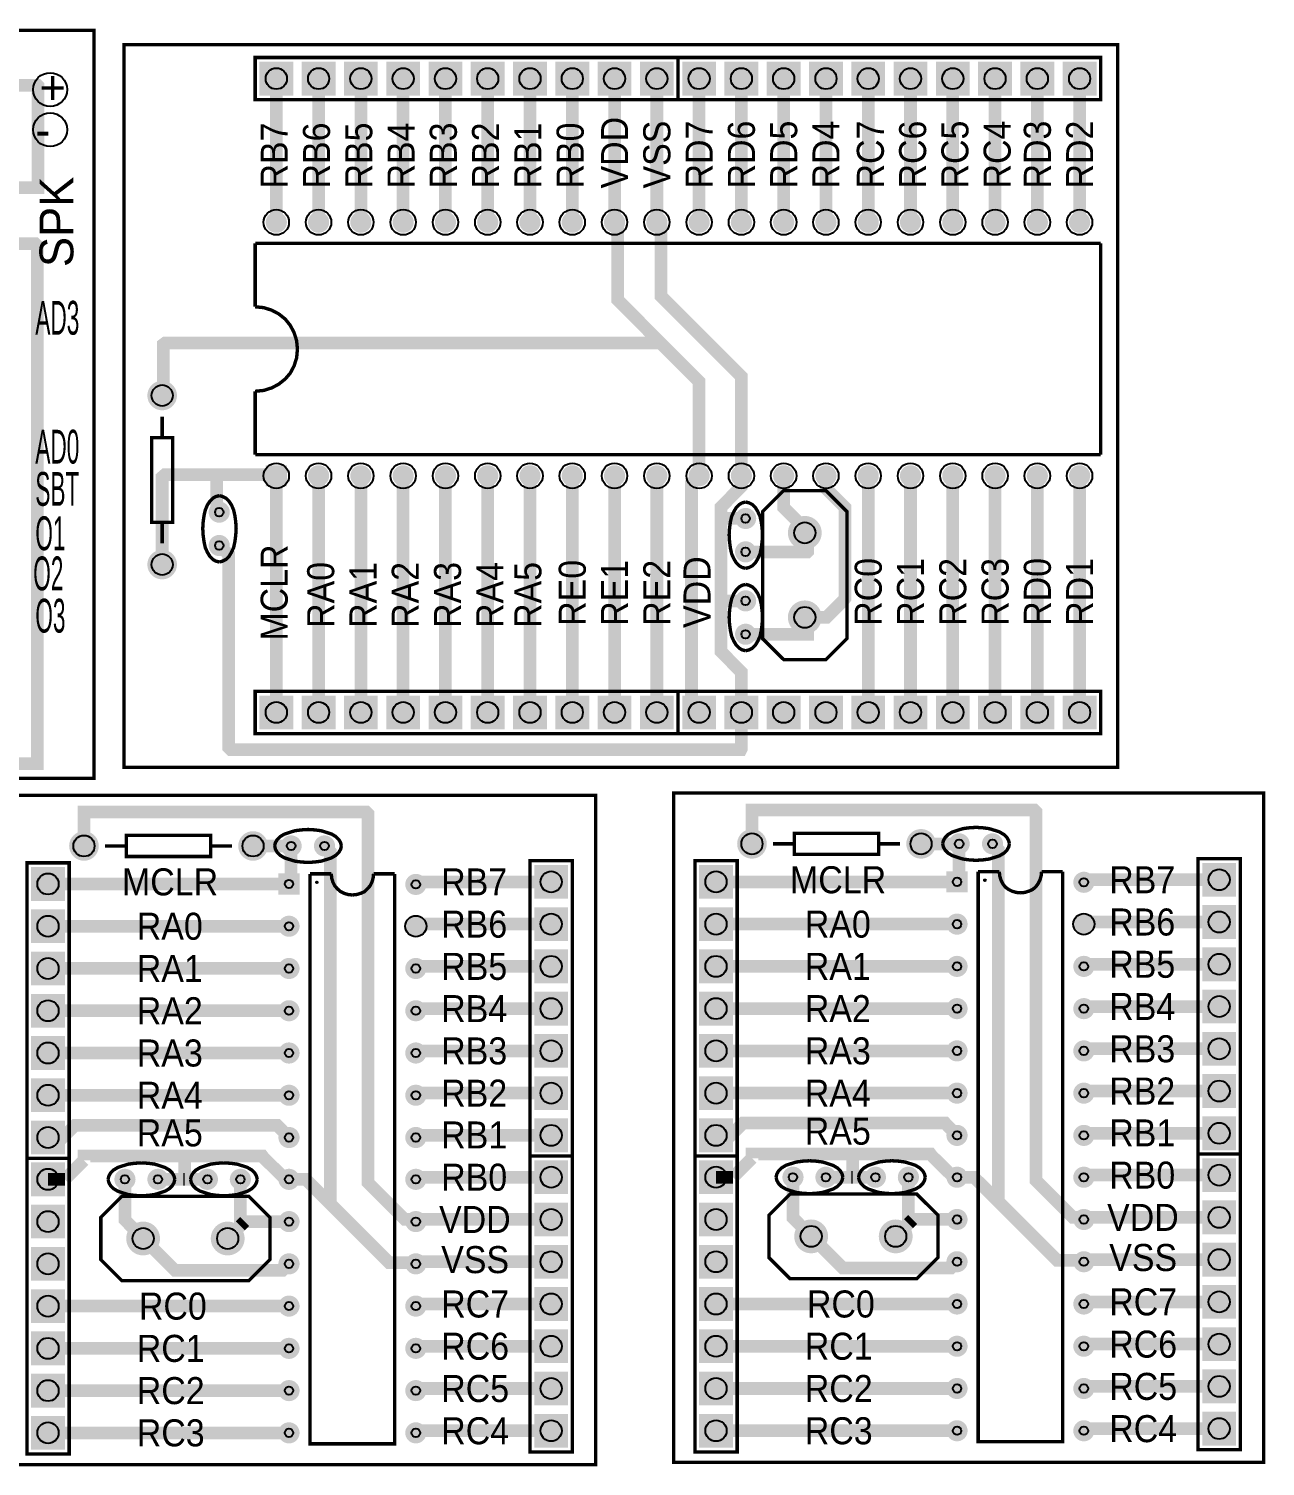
# Model space of a CAD drawing. Extents: x -4.21 to 4.21, y -2.67 to 2.66.
# Drawn here: x 1.272 to 4.197, y -0.753 to 2.649 of the extents above; entities that cross this region are included whole.
import ezdxf

# ---------------------------------------------------------------- set-up
doc = ezdxf.new("R2010")
doc.units = 0
doc.layers.get('0').update_dxf_attribs({"linetype": 'CONTINUOUS'})

# ---------------------------------------------------------------- blocks, each defined once
blk = doc.blocks.new('RPAD')
blk.add_trace([(-0.5, -0.5), (-0.5, 0.5), (0.5, -0.5), (0.5, 0.5)])
blk = doc.blocks.new('EPAD')
at = {"const_width": 0.5}
blk.add_lwpolyline([(-0.25, 0, 1), (0.25, 0, 1)], format="xyb", close=True, dxfattribs=at)

msp = doc.modelspace()

# ---------------------------------------------------------------- linework, layer by layer
for points, const_width in [([(-0.335, 0.875), (1.427, 0.875), (1.427, 2.645), (-0.335, 2.645), (-0.335, 0.875)], 0.008), ([(1.498, 0.901), (3.848, 0.901), (3.848, 2.611), (1.498, 2.611), (1.498, 0.901)], 0.008), ([(1.808, 2.481), (2.808, 2.481), (2.808, 2.581), (1.808, 2.581), (1.808, 2.481)], 0.008), ([(2.808, 2.481), (3.808, 2.481), (3.808, 2.581), (2.808, 2.581), (2.808, 2.481)], 0.008), ([(1.198, 2.25), (1.222, 2.273), (1.294, 2.273), (1.294, 2.514), (1.293, 2.515), (1.203, 2.515)], 0.03), ([(1.858, 2.191), (1.858, 2.531)], 0.03), ([(1.958, 2.191), (1.958, 2.531)], 0.03), ([(2.058, 2.191), (2.058, 2.531)], 0.03), ([(2.158, 2.191), (2.158, 2.531)], 0.03), ([(2.258, 2.191), (2.258, 2.531)], 0.03), ([(2.358, 2.191), (2.358, 2.531)], 0.03), ([(2.458, 2.191), (2.458, 2.531)], 0.03), ([(2.558, 2.191), (2.558, 2.531)], 0.03), ([(2.658, 2.191), (2.658, 2.531)], 0.03), ([(2.758, 2.191), (2.758, 2.531)], 0.03), ([(2.858, 2.191), (2.858, 2.531)], 0.03), ([(2.958, 2.191), (2.958, 2.531)], 0.03), ([(3.058, 2.191), (3.058, 2.531)], 0.03), ([(3.158, 2.191), (3.158, 2.531)], 0.03), ([(3.258, 2.191), (3.258, 2.531)], 0.03), ([(3.358, 2.191), (3.358, 2.531)], 0.03), ([(3.458, 2.191), (3.458, 2.531)], 0.03), ([(3.558, 2.191), (3.558, 2.531)], 0.03), ([(3.658, 2.191), (3.658, 2.531)], 0.03), ([(3.758, 2.191), (3.758, 2.531)], 0.03), ([(2.858, 1.591), (2.858, 1.814), (2.767, 1.905), (2.665, 2.008), (2.665, 2.185), (2.658, 2.191)], 0.03), ([(2.958, 1.591), (2.958, 1.826), (2.768, 2.016), (2.768, 2.181), (2.758, 2.191)], 0.03), ([(1.198, 2.15), (1.208, 2.14), (1.288, 2.14), (1.293, 2.135), (1.293, 0.91), (-0.241, 0.91), (-0.246, 0.915), (-0.246, 1.175)], 0.03), ([(1.808, 1.991), (1.808, 2.141)], 0.008), ([(1.808, 2.141), (3.808, 2.141)], 0.008), ([(3.808, 2.141), (3.808, 1.641)], 0.008), ([(1.908, 1.891), (1.906, 1.911), (1.9, 1.93), (1.891, 1.947), (1.879, 1.962), (1.864, 1.974), (1.847, 1.983), (1.828, 1.989), (1.808, 1.991)], 0.008), ([(2.767, 1.905), (1.595, 1.905), (1.591, 1.902), (1.591, 1.784), (1.588, 1.781)], 0.03), ([(1.908, 1.891), (1.906, 1.87), (1.9, 1.851), (1.891, 1.834), (1.879, 1.82), (1.864, 1.808), (1.847, 1.799), (1.828, 1.793), (1.808, 1.791)], 0.008), ([(1.808, 1.641), (1.808, 1.791)], 0.008), ([(1.588, 1.681), (1.588, 1.731)], 0.008), ([(1.563, 1.481), (1.613, 1.481), (1.613, 1.681), (1.563, 1.681), (1.563, 1.481)], 0.008), ([(1.808, 1.641), (3.808, 1.641)], 0.008), ([(1.588, 1.381), (1.588, 1.588), (1.595, 1.594), (1.717, 1.594), (1.856, 1.594), (1.858, 1.591)], 0.03), ([(1.723, 1.505), (1.717, 1.511), (1.717, 1.594)], 0.03), ([(1.858, 1.031), (1.858, 1.591)], 0.03), ([(1.958, 1.031), (1.958, 1.591)], 0.03), ([(2.058, 1.031), (2.058, 1.591)], 0.03), ([(2.158, 1.031), (2.158, 1.591)], 0.03), ([(2.258, 1.031), (2.258, 1.591)], 0.03), ([(2.358, 1.031), (2.358, 1.591)], 0.03), ([(2.458, 1.031), (2.458, 1.591)], 0.03), ([(2.558, 1.031), (2.558, 1.591)], 0.03), ([(2.658, 1.031), (2.658, 1.591)], 0.03), ([(2.758, 1.031), (2.758, 1.591)], 0.03), ([(2.858, 1.591), (2.84, 1.573), (2.84, 1.05), (2.858, 1.031)], 0.03), ([(2.91, 1.295), (2.91, 1.496), (2.91, 1.517), (2.958, 1.566), (2.958, 1.591)], 0.03), ([(3.108, 1.456), (3.108, 1.466), (3.058, 1.516), (3.058, 1.591)], 0.03), ([(3.158, 1.591), (3.158, 1.561), (3.203, 1.516), (3.203, 1.301), (3.2, 1.297), (3.159, 1.256), (3.108, 1.256)], 0.03), ([(3.258, 1.031), (3.258, 1.591)], 0.03), ([(3.358, 1.031), (3.358, 1.591)], 0.03), ([(3.458, 1.031), (3.458, 1.591)], 0.03), ([(3.558, 1.031), (3.558, 1.591)], 0.03), ([(3.658, 1.031), (3.658, 1.591)], 0.03), ([(3.758, 1.031), (3.758, 1.591)], 0.03), ([(1.723, 1.544), (1.715, 1.542), (1.708, 1.538), (1.701, 1.531), (1.695, 1.522), (1.69, 1.51), (1.687, 1.497), (1.685, 1.482), (1.684, 1.466)], 0.008), ([(1.723, 1.544), (1.731, 1.542), (1.739, 1.538), (1.746, 1.531), (1.752, 1.522), (1.757, 1.51), (1.76, 1.497), (1.762, 1.482), (1.763, 1.466)], 0.008), ([(2.968, 1.529), (2.96, 1.527), (2.953, 1.523), (2.946, 1.516), (2.94, 1.506), (2.935, 1.495), (2.932, 1.482), (2.93, 1.467), (2.929, 1.451)], 0.008), ([(2.968, 1.529), (2.976, 1.527), (2.984, 1.523), (2.991, 1.516), (2.997, 1.506), (3.002, 1.495), (3.005, 1.482), (3.007, 1.467), (3.008, 1.451)], 0.008), ([(3.008, 1.206), (3.008, 1.506), (3.058, 1.556), (3.158, 1.556), (3.208, 1.506), (3.208, 1.206), (3.158, 1.156), (3.058, 1.156), (3.008, 1.206)], 0.008), ([(2.968, 1.49), (2.916, 1.49), (2.91, 1.496)], 0.03), ([(1.588, 1.431), (1.588, 1.481)], 0.008), ([(1.723, 1.387), (1.715, 1.389), (1.708, 1.393), (1.701, 1.4), (1.695, 1.41), (1.69, 1.421), (1.687, 1.435), (1.685, 1.45), (1.684, 1.466)], 0.008), ([(1.723, 1.387), (1.731, 1.389), (1.739, 1.393), (1.746, 1.4), (1.752, 1.41), (1.757, 1.421), (1.76, 1.435), (1.762, 1.45), (1.763, 1.466)], 0.008), ([(2.968, 1.411), (3.114, 1.411), (3.115, 1.412), (3.115, 1.45), (3.108, 1.456)], 0.03), ([(2.958, 1.031), (2.958, 0.945), (2.957, 0.943), (1.75, 0.943), (1.745, 0.948), (1.745, 1.405), (1.723, 1.426)], 0.03), ([(2.968, 1.372), (2.96, 1.374), (2.953, 1.378), (2.946, 1.385), (2.94, 1.395), (2.935, 1.406), (2.932, 1.42), (2.93, 1.435), (2.929, 1.451)], 0.008), ([(2.968, 1.372), (2.976, 1.374), (2.984, 1.378), (2.991, 1.385), (2.997, 1.395), (3.002, 1.406), (3.005, 1.42), (3.007, 1.435), (3.008, 1.451)], 0.008), ([(2.968, 1.334), (2.96, 1.332), (2.953, 1.328), (2.946, 1.321), (2.94, 1.312), (2.935, 1.3), (2.932, 1.287), (2.93, 1.272), (2.929, 1.256)], 0.008), ([(2.968, 1.334), (2.976, 1.332), (2.984, 1.328), (2.991, 1.321), (2.997, 1.312), (3.002, 1.3), (3.005, 1.287), (3.007, 1.272), (3.008, 1.256)], 0.008), ([(2.91, 1.295), (2.91, 1.175), (2.958, 1.126), (2.958, 1.031)], 0.03), ([(2.968, 1.295), (2.91, 1.295)], 0.03), ([(2.968, 1.177), (2.96, 1.179), (2.953, 1.183), (2.946, 1.19), (2.94, 1.2), (2.935, 1.211), (2.932, 1.225), (2.93, 1.24), (2.929, 1.256)], 0.008), ([(2.968, 1.216), (3.115, 1.216), (3.115, 1.216), (3.115, 1.25), (3.108, 1.256)], 0.03), ([(2.968, 1.177), (2.976, 1.179), (2.984, 1.183), (2.991, 1.19), (2.997, 1.2), (3.002, 1.211), (3.005, 1.225), (3.007, 1.24), (3.008, 1.256)], 0.008), ([(1.808, 0.981), (2.808, 0.981), (2.808, 1.081), (1.808, 1.081), (1.808, 0.981)], 0.008), ([(2.808, 0.981), (3.808, 0.981), (3.808, 1.081), (2.808, 1.081), (2.808, 0.981)], 0.008), ([(1.218, -0.749), (2.613, -0.749), (2.613, 0.835), (1.218, 0.835), (1.218, -0.749)], 0.008), ([(2.798, -0.744), (4.193, -0.744), (4.193, 0.84), (2.798, 0.84), (2.798, -0.744)], 0.008), ([(1.403, 0.715), (1.403, 0.795), (2.071, 0.795), (2.075, 0.791), (2.075, -0.082), (2.162, -0.169), (2.193, -0.169)], 0.03), ([(2.983, 0.72), (2.983, 0.8), (3.651, 0.8), (3.655, 0.796), (3.655, -0.077), (3.742, -0.164), (3.773, -0.164)], 0.03), ([(1.854, 0.715), (1.856, 0.723), (1.86, 0.73), (1.867, 0.737), (1.877, 0.743), (1.889, 0.747), (1.902, 0.751), (1.917, 0.753), (1.933, 0.754)], 0.008), ([(2.012, 0.715), (2.01, 0.723), (2.006, 0.73), (1.999, 0.737), (1.989, 0.743), (1.977, 0.747), (1.964, 0.751), (1.949, 0.753), (1.933, 0.754)], 0.008), ([(3.083, 0.695), (3.283, 0.695), (3.283, 0.745), (3.083, 0.745), (3.083, 0.695)], 0.008), ([(3.434, 0.72), (3.436, 0.728), (3.44, 0.735), (3.447, 0.742), (3.457, 0.748), (3.469, 0.752), (3.482, 0.756), (3.497, 0.758), (3.513, 0.759)], 0.008), ([(3.592, 0.72), (3.59, 0.728), (3.586, 0.735), (3.579, 0.742), (3.569, 0.748), (3.557, 0.752), (3.544, 0.756), (3.529, 0.758), (3.513, 0.759)], 0.008), ([(1.453, 0.715), (1.503, 0.715)], 0.008), ([(1.503, 0.69), (1.703, 0.69), (1.703, 0.74), (1.503, 0.74), (1.503, 0.69)], 0.008), ([(1.703, 0.715), (1.753, 0.715)], 0.008), ([(1.803, 0.715), (1.893, 0.715)], 0.03), ([(1.854, 0.715), (1.856, 0.707), (1.86, 0.7), (1.867, 0.693), (1.877, 0.687), (1.889, 0.683), (1.902, 0.679), (1.917, 0.677), (1.933, 0.676)], 0.008), ([(1.893, 0.715), (1.893, 0.63), (1.888, 0.625)], 0.03), ([(2.012, 0.715), (2.01, 0.707), (2.006, 0.7), (1.999, 0.693), (1.989, 0.687), (1.977, 0.683), (1.964, 0.679), (1.949, 0.677), (1.933, 0.676)], 0.008), ([(1.972, 0.715), (1.986, 0.701), (1.986, -0.132)], 0.03), ([(3.033, 0.72), (3.083, 0.72)], 0.008), ([(3.283, 0.72), (3.333, 0.72)], 0.008), ([(3.383, 0.72), (3.473, 0.72)], 0.03), ([(3.434, 0.72), (3.436, 0.712), (3.44, 0.705), (3.447, 0.698), (3.457, 0.692), (3.469, 0.688), (3.482, 0.684), (3.497, 0.682), (3.513, 0.681)], 0.008), ([(3.473, 0.72), (3.473, 0.635), (3.468, 0.63)], 0.03), ([(3.592, 0.72), (3.59, 0.712), (3.586, 0.705), (3.579, 0.698), (3.569, 0.692), (3.557, 0.688), (3.544, 0.684), (3.529, 0.682), (3.513, 0.681)], 0.008), ([(3.552, 0.72), (3.566, 0.706), (3.566, -0.127)], 0.03), ([(2.458, -0.019), (2.558, -0.019), (2.558, 0.68), (2.458, 0.68), (2.458, -0.019)], 0.008), ([(2.848, -0.019), (2.948, -0.019), (2.948, 0.68), (2.848, 0.68), (2.848, -0.019)], 0.008), ([(4.038, -0.014), (4.138, -0.014), (4.138, 0.685), (4.038, 0.685), (4.038, -0.014)], 0.008), ([(1.268, -0.024), (1.368, -0.024), (1.368, 0.675), (1.268, 0.675), (1.268, -0.024)], 0.008), ([(1.938, 0.649), (1.938, -0.7), (2.138, -0.7), (2.138, 0.649)], 0.008), ([(1.938, 0.649), (1.988, 0.649)], 0.008), ([(1.988, 0.649), (1.989, 0.639), (1.992, 0.629), (1.996, 0.621), (2.002, 0.614), (2.01, 0.607), (2.018, 0.603), (2.028, 0.6), (2.038, 0.599)], 0.008), ([(2.088, 0.649), (2.087, 0.639), (2.084, 0.629), (2.08, 0.621), (2.074, 0.614), (2.067, 0.607), (2.058, 0.603), (2.048, 0.6), (2.038, 0.599)], 0.008), ([(2.138, 0.649), (2.088, 0.649)], 0.008), ([(3.518, 0.654), (3.518, -0.695), (3.718, -0.695), (3.718, 0.654)], 0.008), ([(3.518, 0.654), (3.568, 0.654)], 0.008), ([(3.568, 0.654), (3.569, 0.644), (3.572, 0.634), (3.576, 0.626), (3.582, 0.618), (3.59, 0.612), (3.598, 0.608), (3.608, 0.605), (3.618, 0.604)], 0.008), ([(3.668, 0.654), (3.667, 0.644), (3.664, 0.634), (3.66, 0.626), (3.654, 0.618), (3.647, 0.612), (3.638, 0.608), (3.628, 0.605), (3.618, 0.604)], 0.008), ([(3.718, 0.654), (3.668, 0.654)], 0.008), ([(4.088, 0.635), (3.774, 0.635), (3.768, 0.629)], 0.03), ([(1.888, 0.625), (1.318, 0.625)], 0.03), ([(2.508, 0.63), (2.194, 0.63), (2.188, 0.624)], 0.03), ([(3.468, 0.63), (2.898, 0.63)], 0.03), ([(2.508, 0.53), (2.193, 0.53), (2.188, 0.525)], 0.03), ([(3.468, 0.53), (2.898, 0.53)], 0.03), ([(4.088, 0.535), (3.773, 0.535), (3.768, 0.53)], 0.03), ([(1.888, 0.525), (1.318, 0.525)], 0.03), ([(2.508, 0.43), (2.193, 0.43), (2.188, 0.425)], 0.03), ([(3.468, 0.43), (2.898, 0.43)], 0.03), ([(4.088, 0.435), (3.773, 0.435), (3.768, 0.43)], 0.03), ([(1.888, 0.425), (1.318, 0.425)], 0.03), ([(2.508, 0.33), (2.193, 0.33), (2.188, 0.325)], 0.03), ([(3.468, 0.33), (2.898, 0.33)], 0.03), ([(4.088, 0.335), (3.773, 0.335), (3.768, 0.33)], 0.03), ([(1.888, 0.325), (1.318, 0.325)], 0.03), ([(1.888, 0.225), (1.318, 0.225)], 0.03), ([(2.508, 0.23), (2.193, 0.23), (2.188, 0.225)], 0.03), ([(3.468, 0.23), (2.898, 0.23)], 0.03), ([(4.088, 0.235), (3.773, 0.235), (3.768, 0.23)], 0.03), ([(1.888, 0.125), (1.318, 0.125)], 0.03), ([(2.508, 0.13), (2.193, 0.13), (2.188, 0.125)], 0.03), ([(3.468, 0.13), (2.898, 0.13)], 0.03), ([(4.088, 0.135), (3.773, 0.135), (3.768, 0.13)], 0.03), ([(1.318, 0.025), (1.353, 0.025), (1.382, 0.054), (1.86, 0.054), (1.888, 0.025)], 0.03), ([(2.898, 0.03), (2.933, 0.03), (2.962, 0.059), (3.44, 0.059), (3.468, 0.03)], 0.03), ([(2.508, 0.03), (2.193, 0.03), (2.188, 0.025)], 0.03), ([(4.088, 0.035), (3.773, 0.035), (3.768, 0.03)], 0.03), ([(2.983, -0.024), (2.983, -0.014), (3.222, -0.014), (3.273, -0.014)], 0.03), ([(3.221, -0.069), (3.221, -0.015), (3.222, -0.014)], 0.03), ([(3.273, -0.014), (3.405, -0.014), (3.408, -0.018), (3.46, -0.069), (3.468, -0.069)], 0.03), ([(1.268, -0.724), (1.368, -0.724), (1.368, -0.024), (1.268, -0.024), (1.268, -0.724)], 0.008), ([(1.403, -0.029), (1.358, -0.074)], 0.03), ([(1.403, -0.029), (1.403, -0.019), (1.642, -0.019), (1.693, -0.019)], 0.03), ([(1.46, -0.074), (1.462, -0.066), (1.466, -0.059), (1.473, -0.052), (1.483, -0.046), (1.495, -0.042), (1.508, -0.038), (1.523, -0.036), (1.539, -0.035)], 0.008), ([(1.618, -0.074), (1.616, -0.066), (1.612, -0.059), (1.605, -0.052), (1.595, -0.046), (1.583, -0.042), (1.57, -0.038), (1.555, -0.036), (1.539, -0.035)], 0.008), ([(1.641, -0.074), (1.641, -0.02), (1.642, -0.019)], 0.03), ([(1.655, -0.074), (1.657, -0.066), (1.661, -0.059), (1.668, -0.052), (1.678, -0.046), (1.69, -0.042), (1.703, -0.038), (1.718, -0.036), (1.734, -0.035)], 0.008), ([(1.693, -0.019), (1.825, -0.019), (1.828, -0.023), (1.88, -0.074), (1.888, -0.074)], 0.03), ([(1.813, -0.074), (1.811, -0.066), (1.807, -0.059), (1.8, -0.052), (1.79, -0.046), (1.778, -0.042), (1.765, -0.038), (1.75, -0.036), (1.734, -0.035)], 0.008), ([(2.458, -0.719), (2.558, -0.719), (2.558, -0.019), (2.458, -0.019), (2.458, -0.719)], 0.008), ([(2.848, -0.719), (2.948, -0.719), (2.948, -0.019), (2.848, -0.019), (2.848, -0.719)], 0.008), ([(2.983, -0.024), (2.938, -0.069)], 0.03), ([(3.04, -0.069), (3.042, -0.061), (3.046, -0.054), (3.053, -0.047), (3.063, -0.041), (3.075, -0.037), (3.088, -0.033), (3.103, -0.031), (3.119, -0.03)], 0.008), ([(3.198, -0.069), (3.196, -0.061), (3.192, -0.054), (3.185, -0.047), (3.175, -0.041), (3.163, -0.037), (3.15, -0.033), (3.135, -0.031), (3.119, -0.03)], 0.008), ([(3.235, -0.069), (3.237, -0.061), (3.241, -0.054), (3.248, -0.047), (3.258, -0.041), (3.27, -0.037), (3.283, -0.033), (3.298, -0.031), (3.314, -0.03)], 0.008), ([(3.393, -0.069), (3.391, -0.061), (3.387, -0.054), (3.38, -0.047), (3.37, -0.041), (3.358, -0.037), (3.345, -0.033), (3.33, -0.031), (3.314, -0.03)], 0.008), ([(4.038, -0.714), (4.138, -0.714), (4.138, -0.014), (4.038, -0.014), (4.038, -0.714)], 0.008), ([(1.318, -0.074), (1.358, -0.074)], 0.03), ([(1.5, -0.074), (1.5, -0.17), (1.543, -0.214)], 0.03), ([(1.578, -0.074), (1.638, -0.074)], 0.03), ([(1.641, -0.074), (1.638, -0.074)], 0.03), ([(1.641, -0.074), (1.695, -0.074)], 0.03), ([(1.743, -0.214), (1.773, -0.184), (1.773, -0.074)], 0.03), ([(1.888, -0.074), (1.928, -0.074), (1.986, -0.132), (2.125, -0.271), (2.185, -0.271), (2.188, -0.274)], 0.03), ([(2.508, -0.069), (2.193, -0.069), (2.188, -0.074)], 0.03), ([(2.898, -0.069), (2.938, -0.069)], 0.03), ([(3.04, -0.069), (3.042, -0.077), (3.046, -0.084), (3.053, -0.091), (3.063, -0.097), (3.075, -0.101), (3.088, -0.105), (3.103, -0.107), (3.119, -0.108)], 0.008), ([(3.08, -0.069), (3.08, -0.165), (3.123, -0.209)], 0.03), ([(3.198, -0.069), (3.196, -0.077), (3.192, -0.084), (3.185, -0.091), (3.175, -0.097), (3.163, -0.101), (3.15, -0.105), (3.135, -0.107), (3.119, -0.108)], 0.008), ([(3.158, -0.069), (3.218, -0.069)], 0.03), ([(3.221, -0.069), (3.218, -0.069)], 0.03), ([(3.221, -0.069), (3.275, -0.069)], 0.03), ([(3.235, -0.069), (3.237, -0.077), (3.241, -0.084), (3.248, -0.091), (3.258, -0.097), (3.27, -0.101), (3.283, -0.105), (3.298, -0.107), (3.314, -0.108)], 0.008), ([(3.323, -0.209), (3.353, -0.179), (3.353, -0.069)], 0.03), ([(3.393, -0.069), (3.391, -0.077), (3.387, -0.084), (3.38, -0.091), (3.37, -0.097), (3.358, -0.101), (3.345, -0.105), (3.33, -0.107), (3.314, -0.108)], 0.008), ([(3.468, -0.069), (3.508, -0.069), (3.566, -0.127), (3.705, -0.266), (3.765, -0.266), (3.768, -0.269)], 0.03), ([(4.088, -0.064), (3.773, -0.064), (3.768, -0.069)], 0.03), ([(1.46, -0.074), (1.462, -0.082), (1.466, -0.089), (1.473, -0.096), (1.483, -0.102), (1.495, -0.106), (1.508, -0.11), (1.523, -0.112), (1.539, -0.113)], 0.008), ([(1.618, -0.074), (1.616, -0.082), (1.612, -0.089), (1.605, -0.096), (1.595, -0.102), (1.583, -0.106), (1.57, -0.11), (1.555, -0.112), (1.539, -0.113)], 0.008), ([(1.655, -0.074), (1.657, -0.082), (1.661, -0.089), (1.668, -0.096), (1.678, -0.102), (1.69, -0.106), (1.703, -0.11), (1.718, -0.112), (1.734, -0.113)], 0.008), ([(1.813, -0.074), (1.811, -0.082), (1.807, -0.089), (1.8, -0.096), (1.79, -0.102), (1.778, -0.106), (1.765, -0.11), (1.75, -0.112), (1.734, -0.113)], 0.008), ([(1.793, -0.314), (1.493, -0.314), (1.443, -0.264), (1.443, -0.164), (1.493, -0.114), (1.793, -0.114), (1.843, -0.164), (1.843, -0.264), (1.793, -0.314)], 0.008), ([(3.373, -0.309), (3.073, -0.309), (3.023, -0.259), (3.023, -0.159), (3.073, -0.109), (3.373, -0.109), (3.423, -0.159), (3.423, -0.259), (3.373, -0.309)], 0.008), ([(1.783, -0.174), (1.773, -0.184)], 0.03), ([(1.888, -0.174), (1.783, -0.174)], 0.03), ([(2.508, -0.169), (2.193, -0.169), (2.188, -0.174)], 0.03), ([(3.363, -0.169), (3.353, -0.179)], 0.03), ([(3.468, -0.169), (3.363, -0.169)], 0.03), ([(4.088, -0.164), (3.773, -0.164), (3.768, -0.169)], 0.03), ([(1.888, -0.274), (1.873, -0.289), (1.618, -0.289), (1.543, -0.214)], 0.03), ([(3.468, -0.269), (3.453, -0.284), (3.198, -0.284), (3.123, -0.209)], 0.03), ([(2.508, -0.269), (2.193, -0.269), (2.188, -0.274)], 0.03), ([(4.088, -0.264), (3.773, -0.264), (3.768, -0.269)], 0.03), ([(1.888, -0.374), (1.318, -0.374)], 0.03), ([(2.508, -0.369), (2.193, -0.369), (2.188, -0.374)], 0.03), ([(3.468, -0.369), (2.898, -0.369)], 0.03), ([(4.088, -0.364), (3.773, -0.364), (3.768, -0.369)], 0.03), ([(1.888, -0.474), (1.318, -0.474)], 0.03), ([(2.508, -0.469), (2.193, -0.469), (2.188, -0.474)], 0.03), ([(3.468, -0.469), (2.898, -0.469)], 0.03), ([(4.088, -0.464), (3.773, -0.464), (3.768, -0.469)], 0.03), ([(1.888, -0.574), (1.318, -0.574)], 0.03), ([(2.508, -0.569), (2.193, -0.569), (2.188, -0.574)], 0.03), ([(3.468, -0.569), (2.898, -0.569)], 0.03), ([(4.088, -0.564), (3.773, -0.564), (3.768, -0.569)], 0.03), ([(1.888, -0.674), (1.318, -0.674)], 0.03), ([(2.508, -0.669), (2.193, -0.669), (2.188, -0.674)], 0.03), ([(3.468, -0.669), (2.898, -0.669)], 0.03), ([(4.088, -0.664), (3.773, -0.664), (3.768, -0.669)], 0.03)]:
    msp.add_lwpolyline(points, dxfattribs=dict(const_width=const_width))
for centre, radius in [((1.858, 2.531), 0.025), ((1.958, 2.531), 0.025), ((2.058, 2.531), 0.025), ((2.158, 2.531), 0.025), ((2.258, 2.531), 0.025), ((2.358, 2.531), 0.025), ((2.458, 2.531), 0.025), ((2.558, 2.531), 0.025), ((2.658, 2.531), 0.025), ((2.758, 2.531), 0.025), ((2.858, 2.531), 0.025), ((2.958, 2.531), 0.025), ((3.058, 2.531), 0.025), ((3.158, 2.531), 0.025), ((3.258, 2.531), 0.025), ((3.358, 2.531), 0.025), ((3.458, 2.531), 0.025), ((3.558, 2.531), 0.025), ((3.658, 2.531), 0.025), ((3.758, 2.531), 0.025), ((1.858, 2.191), 0.03), ((1.958, 2.191), 0.03), ((2.058, 2.191), 0.03), ((2.158, 2.191), 0.03), ((2.258, 2.191), 0.03), ((2.358, 2.191), 0.03), ((2.458, 2.191), 0.03), ((2.558, 2.191), 0.03), ((2.658, 2.191), 0.03), ((2.758, 2.191), 0.03), ((2.858, 2.191), 0.03), ((2.958, 2.191), 0.03), ((3.058, 2.191), 0.03), ((3.158, 2.191), 0.03), ((3.258, 2.191), 0.03), ((3.358, 2.191), 0.03), ((3.458, 2.191), 0.03), ((3.558, 2.191), 0.03), ((3.658, 2.191), 0.03), ((3.758, 2.191), 0.03), ((1.588, 1.781), 0.025), ((1.858, 1.591), 0.03), ((1.958, 1.591), 0.03), ((2.058, 1.591), 0.03), ((2.158, 1.591), 0.03), ((2.258, 1.591), 0.03), ((2.358, 1.591), 0.03), ((2.458, 1.591), 0.03), ((2.558, 1.591), 0.03), ((2.658, 1.591), 0.03), ((2.758, 1.591), 0.03), ((2.858, 1.591), 0.03), ((2.958, 1.591), 0.03), ((3.058, 1.591), 0.03), ((3.158, 1.591), 0.03), ((3.258, 1.591), 0.03), ((3.358, 1.591), 0.03), ((3.458, 1.591), 0.03), ((3.558, 1.591), 0.03), ((3.658, 1.591), 0.03), ((3.758, 1.591), 0.03), ((1.723, 1.505), 0.01), ((2.968, 1.49), 0.01), ((3.108, 1.456), 0.025), ((1.723, 1.426), 0.01), ((1.588, 1.381), 0.025), ((2.968, 1.411), 0.01), ((2.968, 1.295), 0.01), ((3.108, 1.256), 0.025), ((2.968, 1.216), 0.01), ((1.858, 1.031), 0.025), ((1.958, 1.031), 0.025), ((2.058, 1.031), 0.025), ((2.158, 1.031), 0.025), ((2.258, 1.031), 0.025), ((2.358, 1.031), 0.025), ((2.458, 1.031), 0.025), ((2.558, 1.031), 0.025), ((2.658, 1.031), 0.025), ((2.758, 1.031), 0.025), ((2.858, 1.031), 0.025), ((2.958, 1.031), 0.025), ((3.058, 1.031), 0.025), ((3.158, 1.031), 0.025), ((3.258, 1.031), 0.025), ((3.358, 1.031), 0.025), ((3.458, 1.031), 0.025), ((3.558, 1.031), 0.025), ((3.658, 1.031), 0.025), ((3.758, 1.031), 0.025), ((1.403, 0.715), 0.025), ((1.803, 0.715), 0.025), ((1.893, 0.715), 0.01), ((1.972, 0.715), 0.01), ((2.983, 0.72), 0.025), ((3.383, 0.72), 0.025), ((3.473, 0.72), 0.01), ((3.552, 0.72), 0.01), ((1.318, 0.625), 0.025), ((2.508, 0.63), 0.025), ((2.898, 0.63), 0.025), ((4.088, 0.635), 0.025), ((1.888, 0.625), 0.01), ((2.188, 0.624), 0.01), ((3.468, 0.63), 0.01), ((3.768, 0.629), 0.01), ((1.318, 0.525), 0.025), ((2.188, 0.525), 0.025), ((2.508, 0.53), 0.025), ((2.898, 0.53), 0.025), ((3.768, 0.53), 0.025), ((4.088, 0.535), 0.025), ((1.888, 0.525), 0.01), ((3.468, 0.53), 0.01), ((1.318, 0.425), 0.025), ((2.508, 0.43), 0.025), ((2.898, 0.43), 0.025), ((4.088, 0.435), 0.025), ((1.888, 0.425), 0.01), ((2.188, 0.425), 0.01), ((3.468, 0.43), 0.01), ((3.768, 0.43), 0.01), ((1.318, 0.325), 0.025), ((2.508, 0.33), 0.025), ((2.898, 0.33), 0.025), ((4.088, 0.335), 0.025), ((1.888, 0.325), 0.01), ((2.188, 0.325), 0.01), ((3.468, 0.33), 0.01), ((3.768, 0.33), 0.01), ((1.318, 0.225), 0.025), ((2.508, 0.23), 0.025), ((2.898, 0.23), 0.025), ((3.468, 0.23), 0.01), ((3.768, 0.23), 0.01), ((4.088, 0.235), 0.025), ((1.888, 0.225), 0.01), ((2.188, 0.225), 0.01), ((1.318, 0.125), 0.025), ((2.508, 0.13), 0.025), ((2.898, 0.13), 0.025), ((3.468, 0.13), 0.01), ((3.768, 0.13), 0.01), ((4.088, 0.135), 0.025), ((1.888, 0.125), 0.01), ((2.188, 0.125), 0.01), ((1.318, 0.025), 0.025), ((1.888, 0.025), 0.01), ((2.188, 0.025), 0.01), ((2.508, 0.03), 0.025), ((2.898, 0.03), 0.025), ((3.468, 0.03), 0.01), ((3.768, 0.03), 0.01), ((4.088, 0.035), 0.025), ((1.318, -0.074), 0.025), ((1.5, -0.074), 0.01), ((1.578, -0.074), 0.01), ((1.695, -0.074), 0.01), ((1.773, -0.074), 0.01), ((1.888, -0.074), 0.01), ((2.188, -0.074), 0.01), ((2.508, -0.069), 0.025), ((2.898, -0.069), 0.025), ((3.08, -0.069), 0.01), ((3.158, -0.069), 0.01), ((3.275, -0.069), 0.01), ((3.353, -0.069), 0.01), ((3.468, -0.069), 0.01), ((3.768, -0.069), 0.01), ((4.088, -0.064), 0.025), ((1.318, -0.174), 0.025), ((1.888, -0.174), 0.01), ((2.188, -0.174), 0.01), ((2.508, -0.169), 0.025), ((2.898, -0.169), 0.025), ((3.468, -0.169), 0.01), ((3.768, -0.169), 0.01), ((4.088, -0.164), 0.025), ((1.543, -0.214), 0.025), ((1.743, -0.214), 0.025), ((3.123, -0.209), 0.025), ((3.323, -0.209), 0.025), ((1.318, -0.274), 0.025), ((1.888, -0.274), 0.01), ((2.188, -0.274), 0.01), ((2.508, -0.269), 0.025), ((2.898, -0.269), 0.025), ((3.468, -0.269), 0.01), ((3.768, -0.269), 0.01), ((4.088, -0.264), 0.025), ((4.088, -0.364), 0.025), ((1.318, -0.374), 0.025), ((1.888, -0.374), 0.01), ((2.188, -0.374), 0.01), ((2.508, -0.369), 0.025), ((2.898, -0.369), 0.025), ((3.468, -0.369), 0.01), ((3.768, -0.369), 0.01), ((4.088, -0.464), 0.025), ((1.318, -0.474), 0.025), ((1.888, -0.474), 0.01), ((2.188, -0.474), 0.01), ((2.508, -0.469), 0.025), ((2.898, -0.469), 0.025), ((3.468, -0.469), 0.01), ((3.768, -0.469), 0.01), ((2.508, -0.569), 0.025), ((2.898, -0.569), 0.025), ((4.088, -0.564), 0.025), ((1.318, -0.574), 0.025), ((1.888, -0.574), 0.01), ((2.188, -0.574), 0.01), ((3.468, -0.569), 0.01), ((3.768, -0.569), 0.01), ((2.508, -0.669), 0.025), ((2.898, -0.669), 0.025), ((4.088, -0.664), 0.025), ((1.318, -0.674), 0.025), ((1.888, -0.674), 0.01), ((2.188, -0.674), 0.01), ((3.468, -0.669), 0.01), ((3.768, -0.669), 0.01)]:
    msp.add_circle(centre, radius)
at = {"layer": '12632256'}
for centre, radius in [((1.323, 2.505), 0.04), ((1.323, 2.41), 0.04), ((1.954, 0.629), 0.002), ((3.534, 0.634), 0.002)]:
    msp.add_circle(centre, radius, dxfattribs=at)

# ---------------------------------------------------------------- block references
at = {"xscale": 0.08, "yscale": 0.08}
for p, rotation in [((1.858, 2.531), 180), ((1.958, 2.531), 180), ((2.058, 2.531), 180), ((2.158, 2.531), 180), ((2.258, 2.531), 180), ((2.358, 2.531), 180), ((2.458, 2.531), 180), ((2.558, 2.531), 180), ((2.658, 2.531), 180), ((2.758, 2.531), 180), ((2.858, 2.531), 180), ((2.958, 2.531), 180), ((3.058, 2.531), 180), ((3.158, 2.531), 180), ((3.258, 2.531), 180), ((3.358, 2.531), 180), ((3.458, 2.531), 180), ((3.558, 2.531), 180), ((3.658, 2.531), 180), ((3.758, 2.531), 180), ((1.858, 1.031), 180), ((1.958, 1.031), 180), ((2.058, 1.031), 180), ((2.158, 1.031), 180), ((2.258, 1.031), 180), ((2.358, 1.031), 180), ((2.458, 1.031), 180), ((2.558, 1.031), 180), ((2.658, 1.031), 180), ((2.758, 1.031), 180), ((2.858, 1.031), 180), ((2.958, 1.031), 180), ((3.058, 1.031), 180), ((3.158, 1.031), 180), ((3.258, 1.031), 180), ((3.358, 1.031), 180), ((3.458, 1.031), 180), ((3.558, 1.031), 180), ((3.658, 1.031), 180), ((3.758, 1.031), 180), ((1.318, 0.625), 270), ((2.508, 0.63), 270), ((2.898, 0.63), 270), ((4.088, 0.635), 270), ((1.318, 0.525), 270), ((2.508, 0.53), 270), ((2.898, 0.53), 270), ((4.088, 0.535), 270), ((1.318, 0.425), 270), ((2.508, 0.43), 270), ((2.898, 0.43), 270), ((4.088, 0.435), 270), ((4.088, 0.335), 270), ((1.318, 0.325), 270), ((2.508, 0.33), 270), ((2.898, 0.33), 270), ((4.088, 0.235), 270), ((1.318, 0.225), 270), ((2.508, 0.23), 270), ((2.898, 0.23), 270), ((4.088, 0.135), 270), ((1.318, 0.125), 270), ((2.508, 0.13), 270), ((2.898, 0.13), 270), ((2.508, 0.03), 270), ((2.898, 0.03), 270), ((4.088, 0.035), 270), ((1.318, 0.025), 270), ((1.318, -0.074), 270), ((2.508, -0.069), 270), ((2.898, -0.069), 270), ((4.088, -0.064), 270), ((1.318, -0.174), 270), ((2.508, -0.169), 270), ((2.898, -0.169), 270), ((4.088, -0.164), 270), ((1.318, -0.274), 270), ((2.508, -0.269), 270), ((2.898, -0.269), 270), ((4.088, -0.264), 270), ((1.318, -0.374), 270), ((2.508, -0.369), 270), ((2.898, -0.369), 270), ((4.088, -0.364), 270), ((1.318, -0.474), 270), ((2.508, -0.469), 270), ((2.898, -0.469), 270), ((4.088, -0.464), 270), ((1.318, -0.574), 270), ((2.508, -0.569), 270), ((2.898, -0.569), 270), ((4.088, -0.564), 270), ((1.318, -0.674), 270), ((2.508, -0.669), 270), ((2.898, -0.669), 270), ((4.088, -0.664), 270)]:
    msp.add_blockref('RPAD', p, dxfattribs=dict(at, rotation=rotation))
for name, p, xscale, yscale in [('EPAD', (1.858, 2.191), 0.05, 0.05), ('EPAD', (1.958, 2.191), 0.05, 0.05), ('EPAD', (2.058, 2.191), 0.05, 0.05), ('EPAD', (2.158, 2.191), 0.05, 0.05), ('EPAD', (2.258, 2.191), 0.05, 0.05), ('EPAD', (2.358, 2.191), 0.05, 0.05), ('EPAD', (2.458, 2.191), 0.05, 0.05), ('EPAD', (2.558, 2.191), 0.05, 0.05), ('EPAD', (2.658, 2.191), 0.05, 0.05), ('EPAD', (2.758, 2.191), 0.05, 0.05), ('EPAD', (2.858, 2.191), 0.05, 0.05), ('EPAD', (2.958, 2.191), 0.05, 0.05), ('EPAD', (3.058, 2.191), 0.05, 0.05), ('EPAD', (3.158, 2.191), 0.05, 0.05), ('EPAD', (3.258, 2.191), 0.05, 0.05), ('EPAD', (3.358, 2.191), 0.05, 0.05), ('EPAD', (3.458, 2.191), 0.05, 0.05), ('EPAD', (3.558, 2.191), 0.05, 0.05), ('EPAD', (3.658, 2.191), 0.05, 0.05), ('EPAD', (3.758, 2.191), 0.05, 0.05), ('EPAD', (1.588, 1.781), 0.07, 0.07), ('RPAD', (1.858, 1.591), 0.05, 0.05), ('EPAD', (1.958, 1.591), 0.05, 0.05), ('EPAD', (2.058, 1.591), 0.05, 0.05), ('EPAD', (2.158, 1.591), 0.05, 0.05), ('EPAD', (2.258, 1.591), 0.05, 0.05), ('EPAD', (2.358, 1.591), 0.05, 0.05), ('EPAD', (2.458, 1.591), 0.05, 0.05), ('EPAD', (2.558, 1.591), 0.05, 0.05), ('EPAD', (2.658, 1.591), 0.05, 0.05), ('EPAD', (2.758, 1.591), 0.05, 0.05), ('EPAD', (2.858, 1.591), 0.05, 0.05), ('EPAD', (2.958, 1.591), 0.05, 0.05), ('EPAD', (3.058, 1.591), 0.05, 0.05), ('EPAD', (3.158, 1.591), 0.05, 0.05), ('EPAD', (3.258, 1.591), 0.05, 0.05), ('EPAD', (3.358, 1.591), 0.05, 0.05), ('EPAD', (3.458, 1.591), 0.05, 0.05), ('EPAD', (3.558, 1.591), 0.05, 0.05), ('EPAD', (3.658, 1.591), 0.05, 0.05), ('EPAD', (3.758, 1.591), 0.05, 0.05), ('EPAD', (1.723, 1.505), 0.05, 0.05), ('EPAD', (2.968, 1.49), 0.05, 0.05), ('EPAD', (3.108, 1.456), 0.08, 0.08), ('EPAD', (1.723, 1.426), 0.05, 0.05), ('EPAD', (2.968, 1.411), 0.05, 0.05), ('EPAD', (1.588, 1.381), 0.07, 0.07), ('EPAD', (2.968, 1.295), 0.05, 0.05), ('EPAD', (3.108, 1.256), 0.08, 0.08), ('EPAD', (2.968, 1.216), 0.05, 0.05), ('EPAD', (1.403, 0.715), 0.07, 0.07), ('EPAD', (1.803, 0.715), 0.07, 0.07), ('EPAD', (2.983, 0.72), 0.07, 0.07), ('EPAD', (3.383, 0.72), 0.07, 0.07), ('EPAD', (1.893, 0.715), 0.05, 0.05), ('EPAD', (1.972, 0.715), 0.05, 0.05), ('EPAD', (3.473, 0.72), 0.05, 0.05), ('EPAD', (3.552, 0.72), 0.05, 0.05), ('RPAD', (1.888, 0.625), 0.05, 0.05), ('EPAD', (2.188, 0.624), 0.05, 0.05), ('RPAD', (3.468, 0.63), 0.05, 0.05), ('EPAD', (3.768, 0.629), 0.05, 0.05), ('EPAD', (1.888, 0.525), 0.05, 0.05), ('EPAD', (2.188, 0.525), 0.05, 0.05), ('EPAD', (3.468, 0.53), 0.05, 0.05), ('EPAD', (3.768, 0.53), 0.05, 0.05), ('EPAD', (1.888, 0.425), 0.05, 0.05), ('EPAD', (2.188, 0.425), 0.05, 0.05), ('EPAD', (3.468, 0.43), 0.05, 0.05), ('EPAD', (3.768, 0.43), 0.05, 0.05), ('EPAD', (1.888, 0.325), 0.05, 0.05), ('EPAD', (2.188, 0.325), 0.05, 0.05), ('EPAD', (3.468, 0.33), 0.05, 0.05), ('EPAD', (3.768, 0.33), 0.05, 0.05), ('EPAD', (1.888, 0.225), 0.05, 0.05), ('EPAD', (2.188, 0.225), 0.05, 0.05), ('EPAD', (3.468, 0.23), 0.05, 0.05), ('EPAD', (3.768, 0.23), 0.05, 0.05), ('EPAD', (1.888, 0.125), 0.05, 0.05), ('EPAD', (2.188, 0.125), 0.05, 0.05), ('EPAD', (3.468, 0.13), 0.05, 0.05), ('EPAD', (3.768, 0.13), 0.05, 0.05), ('EPAD', (1.888, 0.025), 0.05, 0.05), ('EPAD', (2.188, 0.025), 0.05, 0.05), ('EPAD', (3.468, 0.03), 0.05, 0.05), ('EPAD', (3.768, 0.03), 0.05, 0.05), ('EPAD', (1.5, -0.074), 0.05, 0.05), ('EPAD', (1.578, -0.074), 0.05, 0.05), ('EPAD', (1.695, -0.074), 0.05, 0.05), ('EPAD', (1.773, -0.074), 0.05, 0.05), ('EPAD', (1.888, -0.074), 0.05, 0.05), ('EPAD', (2.188, -0.074), 0.05, 0.05), ('EPAD', (3.08, -0.069), 0.05, 0.05), ('EPAD', (3.158, -0.069), 0.05, 0.05), ('EPAD', (3.275, -0.069), 0.05, 0.05), ('EPAD', (3.353, -0.069), 0.05, 0.05), ('EPAD', (3.468, -0.069), 0.05, 0.05), ('EPAD', (3.768, -0.069), 0.05, 0.05), ('EPAD', (1.888, -0.174), 0.05, 0.05), ('EPAD', (2.188, -0.174), 0.05, 0.05), ('EPAD', (3.123, -0.209), 0.08, 0.08), ('EPAD', (3.323, -0.209), 0.08, 0.08), ('EPAD', (3.468, -0.169), 0.05, 0.05), ('EPAD', (3.768, -0.169), 0.05, 0.05), ('EPAD', (1.543, -0.214), 0.08, 0.08), ('EPAD', (1.743, -0.214), 0.08, 0.08), ('EPAD', (1.888, -0.274), 0.05, 0.05), ('EPAD', (2.188, -0.274), 0.05, 0.05), ('EPAD', (3.468, -0.269), 0.05, 0.05), ('EPAD', (3.768, -0.269), 0.05, 0.05), ('EPAD', (1.888, -0.374), 0.05, 0.05), ('EPAD', (2.188, -0.374), 0.05, 0.05), ('EPAD', (3.468, -0.369), 0.05, 0.05), ('EPAD', (3.768, -0.369), 0.05, 0.05), ('EPAD', (1.888, -0.474), 0.05, 0.05), ('EPAD', (2.188, -0.474), 0.05, 0.05), ('EPAD', (3.468, -0.469), 0.05, 0.05), ('EPAD', (3.768, -0.469), 0.05, 0.05), ('EPAD', (3.468, -0.569), 0.05, 0.05), ('EPAD', (3.768, -0.569), 0.05, 0.05), ('EPAD', (1.888, -0.574), 0.05, 0.05), ('EPAD', (2.188, -0.574), 0.05, 0.05), ('EPAD', (3.468, -0.669), 0.05, 0.05), ('EPAD', (3.768, -0.669), 0.05, 0.05), ('EPAD', (1.888, -0.674), 0.05, 0.05), ('EPAD', (2.188, -0.674), 0.05, 0.05)]:
    msp.add_blockref(name, p, dxfattribs=dict(xscale=xscale, yscale=yscale))

# ---------------------------------------------------------------- texts
at = {"layer": '12632256'}
for s, p in [('+', (1.298, 2.47)), ('-', (1.288, 2.37))]:
    msp.add_text(s, height=0.08, dxfattribs=at).set_placement(p)
at = {"layer": '12632256', "width": 0.9375}
for s, p in [('RB7', (1.885, 2.271)), ('RB6', (1.985, 2.271)), ('RB5', (2.085, 2.271)), ('RB4', (2.185, 2.271)), ('RB3', (2.285, 2.271)), ('RB2', (2.385, 2.271)), ('RB1', (2.485, 2.271)), ('RB0', (2.585, 2.271)), ('VDD', (2.69, 2.271)), ('VSS', (2.79, 2.271)), ('RD7', (2.89, 2.271)), ('RD6', (2.99, 2.271)), ('RD5', (3.09, 2.271)), ('RD4', (3.19, 2.271)), ('RC7', (3.295, 2.271)), ('RC6', (3.395, 2.271)), ('RC5', (3.495, 2.271)), ('RC4', (3.595, 2.271)), ('RD3', (3.69, 2.271)), ('RD2', (3.79, 2.271)), ('MCLR', (1.885, 1.201)), ('VDD', (2.885, 1.231)), ('RA0', (1.995, 1.231)), ('RA1', (2.095, 1.231)), ('RA2', (2.195, 1.231)), ('RA3', (2.295, 1.231)), ('RA4', (2.395, 1.231)), ('RA5', (2.485, 1.231)), ('RE0', (2.59, 1.236)), ('RE1', (2.69, 1.236)), ('RE2', (2.79, 1.236)), ('RC0', (3.29, 1.236)), ('RC1', (3.39, 1.236)), ('RC2', (3.49, 1.236)), ('RC3', (3.59, 1.236)), ('RD0', (3.69, 1.236)), ('RD1', (3.79, 1.236))]:
    msp.add_text(s, height=0.064, rotation=90, dxfattribs=at).set_placement(p)
at = {"layer": '12632256'}
msp.add_text('SPK', height=0.08, rotation=90, dxfattribs=at).set_placement((1.378, 2.085))
for s, height, width, p in [('AD3', 0.08, 0.5, (1.288, 1.925)), ('AD0', 0.08, 0.5, (1.288, 1.62)), ('SBT', 0.08, 0.5, (1.288, 1.52)), ('O1', 0.08, 0.5, (1.288, 1.415)), ('O2', 0.08, 0.5, (1.283, 1.32)), ('O3', 0.08, 0.5, (1.288, 1.22)), ('MCLR', 0.064, 0.9375, (1.493, 0.598)), ('RB7', 0.064, 0.9375, (2.248, 0.598)), ('MCLR', 0.064, 0.9375, (3.073, 0.603)), ('RB7', 0.064, 0.9375, (3.828, 0.603)), ('RA0', 0.064, 0.9375, (1.528, 0.493)), ('RB6', 0.064, 0.9375, (2.248, 0.498)), ('RA0', 0.064, 0.9375, (3.108, 0.498)), ('RB6', 0.064, 0.9375, (3.828, 0.503)), ('RA1', 0.064, 0.9375, (1.528, 0.393)), ('RB5', 0.064, 0.9375, (2.248, 0.398)), ('RA1', 0.064, 0.9375, (3.108, 0.398)), ('RB5', 0.064, 0.9375, (3.828, 0.403)), ('RA2', 0.064, 0.9375, (1.528, 0.293)), ('RB4', 0.064, 0.9375, (2.248, 0.298)), ('RA2', 0.064, 0.9375, (3.108, 0.298)), ('RB4', 0.064, 0.9375, (3.828, 0.303)), ('RA3', 0.064, 0.9375, (1.528, 0.193)), ('RB3', 0.064, 0.9375, (2.248, 0.198)), ('RA3', 0.064, 0.9375, (3.108, 0.198)), ('RB3', 0.064, 0.9375, (3.828, 0.203)), ('RA4', 0.064, 0.9375, (1.528, 0.093)), ('RB2', 0.064, 0.9375, (2.248, 0.098)), ('RA4', 0.064, 0.9375, (3.108, 0.098)), ('RB2', 0.064, 0.9375, (3.828, 0.103)), ('RA5', 0.064, 0.9375, (3.108, 0.008)), ('RA5', 0.064, 0.9375, (1.528, 0.004)), ('RB1', 0.064, 0.9375, (2.248, -0.001)), ('RB1', 0.064, 0.9375, (3.828, 0.004)), ('RB0', 0.064, 0.9375, (3.828, -0.096)), ('RB0', 0.064, 0.9375, (2.248, -0.101)), ('VDD', 0.064, 0.9375, (3.823, -0.196)), ('VDD', 0.064, 0.9375, (2.243, -0.201)), ('VSS', 0.064, 0.9375, (2.248, -0.296)), ('VSS', 0.064, 0.9375, (3.828, -0.291)), ('RC7', 0.064, 0.9375, (2.248, -0.401)), ('RC0', 0.064, 0.9375, (3.113, -0.401)), ('RC7', 0.064, 0.9375, (3.828, -0.396)), ('RC0', 0.064, 0.9375, (1.533, -0.406)), ('RC1', 0.064, 0.9375, (1.528, -0.506)), ('RC6', 0.064, 0.9375, (2.248, -0.501)), ('RC1', 0.064, 0.9375, (3.108, -0.501)), ('RC6', 0.064, 0.9375, (3.828, -0.496)), ('RC2', 0.064, 0.9375, (1.528, -0.606)), ('RC5', 0.064, 0.9375, (2.248, -0.601)), ('RC2', 0.064, 0.9375, (3.108, -0.601)), ('RC5', 0.064, 0.9375, (3.828, -0.596)), ('RC3', 0.064, 0.9375, (1.528, -0.706)), ('RC4', 0.064, 0.9375, (2.248, -0.701)), ('RC3', 0.064, 0.9375, (3.108, -0.701)), ('RC4', 0.064, 0.9375, (3.828, -0.696))]:
    msp.add_text(s, height=height, dxfattribs=dict(at, width=width)).set_placement(p)

doc.saveas('drawing.dxf')
